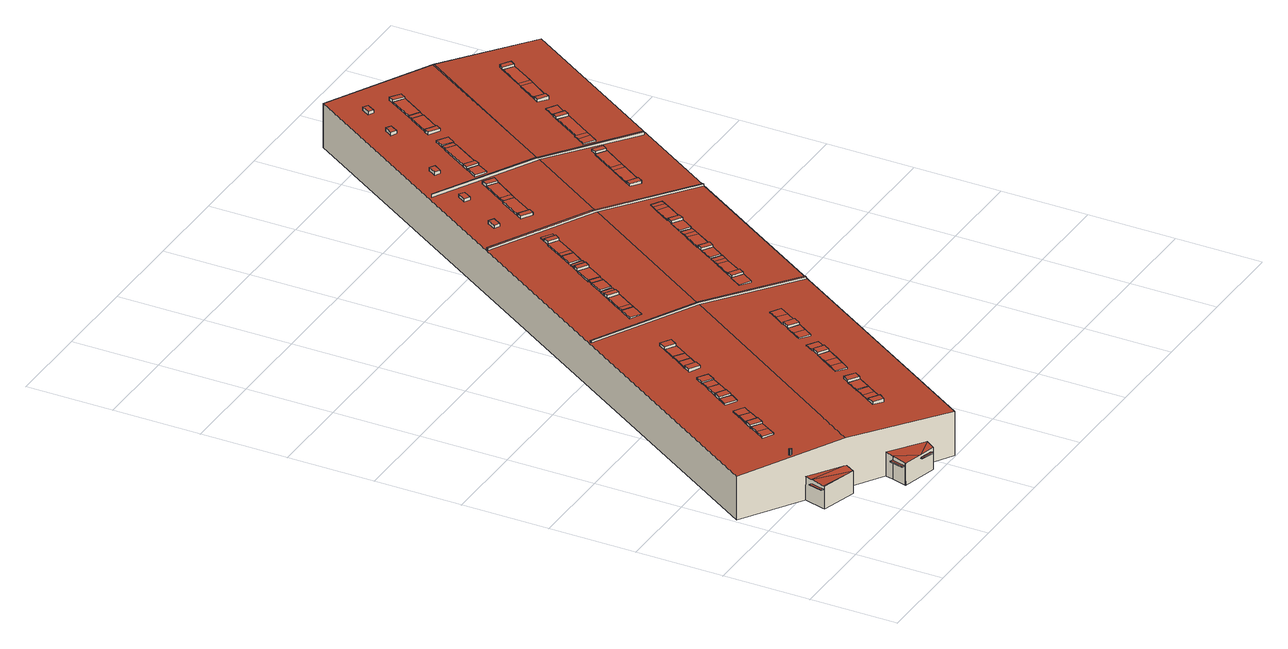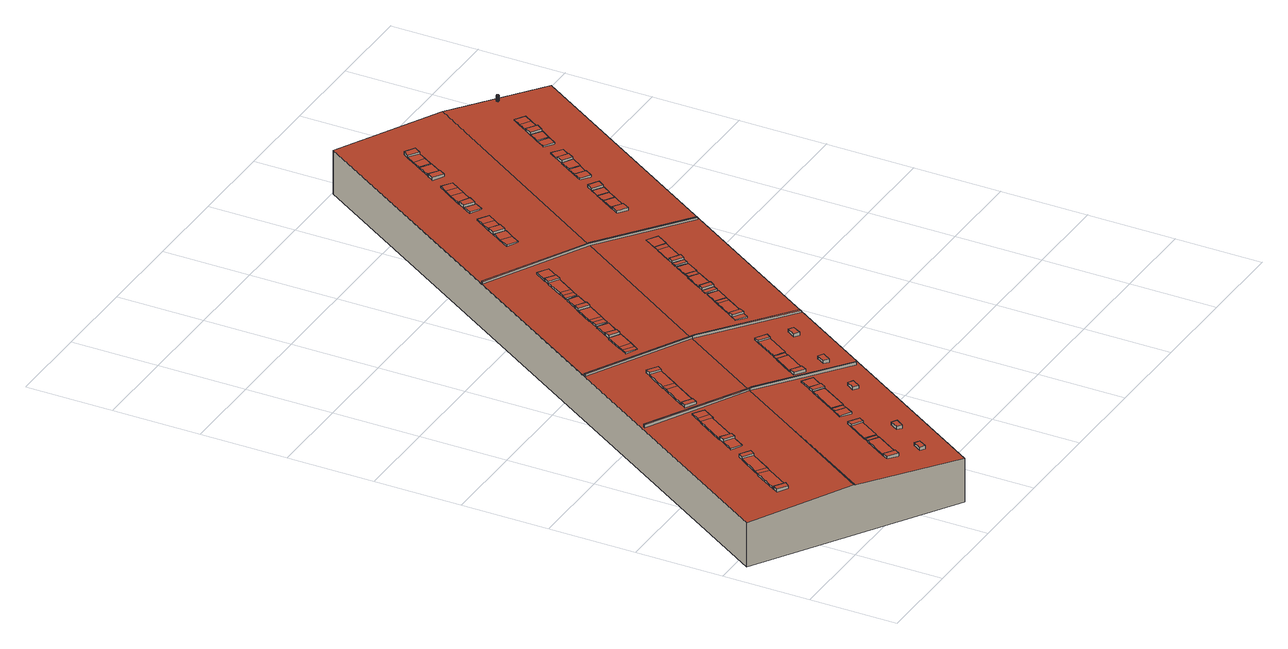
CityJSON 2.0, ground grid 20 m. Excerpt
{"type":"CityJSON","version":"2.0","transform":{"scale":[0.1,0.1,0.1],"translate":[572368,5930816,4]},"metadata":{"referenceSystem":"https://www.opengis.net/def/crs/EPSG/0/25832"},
"CityObjects":{
"building1":{"type":"Building","attributes":{"Grundfläche 2D":"8709.287910","Grundhöhe NN":"4.990"},"children":["building1-1","building1-2","building1-3","building1-4","building1-5","building1-6","building1-7","building1-8","building1-9","building1-10","building1-11","building1-12","building1-13","building1-14","building1-15","building1-16","building1-17","building1-18","building1-19","building1-20","building1-21","building1-22","building1-23","building1-24","building1-25","building1-26","building1-27","building1-28","building1-29","building1-30","building1-31","building1-32","building1-33","building1-34","building1-35","building1-36","building1-37","building1-38","building1-39","building1-40","building1-41","building1-42","building1-43","building1-44","building1-45","building1-46","building1-47","building1-48","building1-49","building1-50","building1-51","building1-52","building1-53","building1-54","building1-55","building1-56","building1-57","building1-58","building1-59","building1-60","building1-61","building1-62","building1-63","building1-64","building1-65","building1-66","building1-67","building1-68","building1-69","building1-70","building1-71","building1-72","building1-73","building1-74","building1-75","building1-76","building1-77","building1-78","building1-79","building1-80","building1-81","building1-82","building1-83"],"geometry":[{"type":"MultiSurface","lod":"3","boundaries":[[[0,1,2,3]],[[4,5,6,7]],[[8,4,7,9]],[[10,8,9,11]],[[12,13,14,15]],[[16,17,18,19,20,21,22,23,24,25,26,27,28,29,30,31,32],[33,34,35,36],[37,38,39,40],[41,42,43,44],[45,46,47,48],[49,50,51,52],[53,54,55,56],[57,58,59,60],[61,62,63,64]],[[65,66,67,30,29,68,69,70,26,25],[71,72,73,74],[75,76,77,78],[79,80,81,82]],[[67,66,83]],[[21,84,85,17,16,83,66,86,87],[88,89,90,91],[92,93,94,95],[96,97,98,99],[100,101,102,103],[104,105,106,107]],[[21,87,22]],[[108,109,110,111]],[[112,113,114,115]],[[116,117,118,119]],[[120,121,122,123]],[[124,125,126,127]],[[128,129,130,131]],[[132,133,134,135,136]],[[136,137,138,132]],[[139,140,141,142]],[[142,141,143,144,145]],[[146,147,148,149]],[[150,151,152,153]],[[154,155,156,157]],[[158,159,160,161]],[[162,163,164,165]],[[166,167,168,169]],[[170,171,172,173]],[[174,175,176,177]],[[178,179,180,181]],[[182,178,181,183]],[[179,178,184]],[[179,184,185]],[[186,187,188,189]],[[188,190,189]],[[191,192,188,187]],[[3,2,34,33]],[[0,3,33,36]],[[1,0,36,35]],[[2,1,35,34]],[[19,18,17,85,11,9,7,6]],[[10,11,85,84]],[[10,84,21,8]],[[21,20,5,4,8]],[[20,19,6,5]],[[95,94,111,110]],[[94,93,108,111]],[[93,92,109,108]],[[47,46,115,114]],[[46,45,112,115]],[[113,112,45,48]],[[98,97,119,118]],[[97,96,116,119]],[[96,99,117,116]],[[123,122,100,103]],[[121,120,102,101]],[[79,82,127,126]],[[82,81,124,127]],[[80,79,126,125]],[[50,131,130,193,51]],[[50,49,128,131]],[[52,194,129,128,49]],[[194,193,130,129]],[[134,133,67,83]],[[135,134,83,16]],[[136,135,16,32,137]],[[138,137,32,31]],[[138,31,30,67,133,132]],[[140,139,69,68]],[[29,28,143,141,140,68]],[[143,28,27,144]],[[27,26,70,69,139,142,145,144]],[[195,196,149,148]],[[43,146,149,196,44]],[[43,42,147,146]],[[41,195,148,147,42]],[[74,73,150,153]],[[72,71,152,151]],[[15,14,37,40]],[[40,39,12,15]],[[13,12,39,38]],[[107,106,157,156]],[[155,154,105,104]],[[161,160,62,61]],[[61,64,158,161]],[[159,158,64,63]],[[76,75,162,165]],[[163,162,75,78]],[[164,163,78,77]],[[169,168,60,59]],[[59,58,166,169]],[[58,57,167,166]],[[168,167,57,60]],[[55,54,173,172]],[[54,53,170,173]],[[53,56,171,170]],[[88,91,177,176]],[[91,90,174,177]],[[89,88,176,175]],[[197,185,184,178,182,183,198,199]],[[179,185,197,200]],[[180,179,200,201]],[[187,186,202,203,204,205]],[[205,187,205,204,203,204]],[[206,191,187,205,204,203,207,208]],[[206,208,207,191]],[[192,191,207,209]],[[188,192,209,210,190]],[[189,190,210,211]],[[183,181,180,201,202,186,189,211,212,66,65,25,24,213,198]],[[86,66,212,214]],[[23,22,87,86,214,215]],[[24,23,215,213]],[[210,209,207,203,202,201,200,197,199,198,213,215,214,212,211]]],"semantics":{"surfaces":[{"type":"RoofSurface"},{"type":"WallSurface"},{"type":"GroundSurface"}],"values":[0,0,0,0,0,0,0,0,0,0,0,0,0,0,0,0,0,0,0,0,0,0,0,0,0,0,0,0,0,0,0,0,0,0,0,1,1,1,1,1,1,1,1,1,1,1,1,1,1,1,1,1,1,1,1,1,1,1,1,1,1,1,1,1,1,1,1,1,1,1,1,1,1,1,1,1,1,1,1,1,1,1,1,1,1,1,1,1,1,1,1,1,1,1,1,1,1,1,1,1,1,1,1,1,1,1,1,1,1,1,1,1,2]}}]},
"building1-1":{"type":"BuildingInstallation","parents":["building1"],"geometry":[{"type":"MultiSurface","lod":"3","boundaries":[[[216,217,218,219]],[[220,219,218,221,222]],[[216,219,220,223]],[[224,225,217,216,223]],[[225,221,218,217]]],"semantics":{"surfaces":[{"type":"RoofSurface"},{"type":"WallSurface"}],"values":[0,1,1,1,1]}}]},
"building1-2":{"type":"BuildingInstallation","parents":["building1"],"geometry":[{"type":"MultiSurface","lod":"3","boundaries":[[[226,227,228,229]],[[229,228,230,231]],[[226,229,231,232]],[[227,226,232,233]],[[228,227,233,230]]],"semantics":{"surfaces":[{"type":"RoofSurface"},{"type":"WallSurface"}],"values":[0,1,1,1,1]}}]},
"building1-3":{"type":"BuildingInstallation","parents":["building1"],"geometry":[{"type":"MultiSurface","lod":"3","boundaries":[[[234,235,236,237]],[[237,236,238,239]],[[234,237,239,240]],[[235,234,240,241]],[[236,235,241,238]]],"semantics":{"surfaces":[{"type":"RoofSurface"},{"type":"WallSurface"}],"values":[0,1,1,1,1]}}]},
"building1-4":{"type":"BuildingInstallation","parents":["building1"],"geometry":[{"type":"MultiSurface","lod":"3","boundaries":[[[242,243,244,245]],[[246,247,243,242,248]],[[244,243,247,249,250,251]],[[251,252,245,244]],[[252,248,242,245]]],"semantics":{"surfaces":[{"type":"RoofSurface"},{"type":"WallSurface"}],"values":[0,1,1,1,1]}}]},
"building1-5":{"type":"BuildingInstallation","parents":["building1"],"geometry":[{"type":"MultiSurface","lod":"3","boundaries":[[[253,254,255,256]],[[256,255,257,258]],[[253,256,258,259]],[[254,253,259,260]],[[255,254,260,257]]],"semantics":{"surfaces":[{"type":"RoofSurface"},{"type":"WallSurface"}],"values":[0,1,1,1,1]}}]},
"building1-6":{"type":"BuildingInstallation","parents":["building1"],"geometry":[{"type":"MultiSurface","lod":"3","boundaries":[[[261,262,263,264]],[[264,263,265,266]],[[261,264,266,267]],[[262,261,267,268]],[[263,262,268,265]]],"semantics":{"surfaces":[{"type":"RoofSurface"},{"type":"WallSurface"}],"values":[0,1,1,1,1]}}]},
"building1-7":{"type":"BuildingInstallation","parents":["building1"],"geometry":[{"type":"MultiSurface","lod":"3","boundaries":[[[269,270,271,272]],[[273,272,271,152,71]],[[273,274,269,272]],[[74,153,270,269,274]],[[153,152,271,270]]],"semantics":{"surfaces":[{"type":"RoofSurface"},{"type":"WallSurface"}],"values":[0,1,1,1,1]}}]},
"building1-8":{"type":"BuildingInstallation","parents":["building1"],"geometry":[{"type":"MultiSurface","lod":"3","boundaries":[[[275,276,277,278]],[[278,277,279,280]],[[275,278,280,281]],[[276,275,281,282]],[[277,276,282,279]]],"semantics":{"surfaces":[{"type":"RoofSurface"},{"type":"WallSurface"}],"values":[0,1,1,1,1]}}]},
"building1-9":{"type":"BuildingInstallation","parents":["building1"],"geometry":[{"type":"MultiSurface","lod":"3","boundaries":[[[283,284,285,286]],[[287,288,286,285]],[[289,290,284,283]],[[290,287,285,284]]],"semantics":{"surfaces":[{"type":"RoofSurface"},{"type":"WallSurface"}],"values":[0,1,1,1]}}]},
"building1-10":{"type":"BuildingInstallation","parents":["building1"],"geometry":[{"type":"MultiSurface","lod":"3","boundaries":[[[291,292,293,294]],[[295,296,291,294]],[[296,297,292,291]],[[297,298,293,292]]],"semantics":{"surfaces":[{"type":"RoofSurface"},{"type":"WallSurface"}],"values":[0,1,1,1]}}]},
"building1-11":{"type":"BuildingInstallation","parents":["building1"],"geometry":[{"type":"MultiSurface","lod":"3","boundaries":[[[299,300,301,302]],[[302,301,303,304]],[[299,302,304,305]],[[300,299,305,306]],[[301,300,306,303]]],"semantics":{"surfaces":[{"type":"RoofSurface"},{"type":"WallSurface"}],"values":[0,1,1,1,1]}}]},
"building1-12":{"type":"BuildingInstallation","parents":["building1"],"geometry":[{"type":"MultiSurface","lod":"3","boundaries":[[[307,308,309,310]],[[311,312,307,310]],[[312,313,308,307]],[[313,314,309,308]]],"semantics":{"surfaces":[{"type":"RoofSurface"},{"type":"WallSurface"}],"values":[0,1,1,1]}}]},
"building1-13":{"type":"BuildingInstallation","parents":["building1"],"geometry":[{"type":"MultiSurface","lod":"3","boundaries":[[[315,316,317,318]],[[318,317,319,320]],[[315,318,320,321]],[[316,315,321,322]],[[317,316,322,319]]],"semantics":{"surfaces":[{"type":"RoofSurface"},{"type":"WallSurface"}],"values":[0,1,1,1,1]}}]},
"building1-14":{"type":"BuildingInstallation","parents":["building1"],"geometry":[{"type":"MultiSurface","lod":"3","boundaries":[[[323,324,325,326,327]],[[47,114,325,324,328]],[[114,113,48,329,327,326,325]],[[329,330,323,327]],[[324,323,330,328]]],"semantics":{"surfaces":[{"type":"RoofSurface"},{"type":"WallSurface"}],"values":[0,1,1,1,1]}}]},
"building1-15":{"type":"BuildingInstallation","parents":["building1"],"geometry":[{"type":"MultiSurface","lod":"3","boundaries":[[[331,332,333,334]],[[335,336,331,334]],[[336,337,332,331]],[[337,338,333,332]]],"semantics":{"surfaces":[{"type":"RoofSurface"},{"type":"WallSurface"}],"values":[0,1,1,1]}}]},
"building1-16":{"type":"BuildingInstallation","parents":["building1"],"geometry":[{"type":"MultiSurface","lod":"3","boundaries":[[[339,340,341,342]],[[342,341,343,344]],[[339,342,344,345]],[[340,339,345,346]],[[341,340,346,343]]],"semantics":{"surfaces":[{"type":"RoofSurface"},{"type":"WallSurface"}],"values":[0,1,1,1,1]}}]},
"building1-17":{"type":"BuildingInstallation","parents":["building1"],"geometry":[{"type":"MultiSurface","lod":"3","boundaries":[[[347,348,349,350]],[[351,352,347,350]],[[352,353,348,347]],[[353,354,349,348]]],"semantics":{"surfaces":[{"type":"RoofSurface"},{"type":"WallSurface"}],"values":[0,1,1,1]}}]},
"building1-18":{"type":"BuildingInstallation","parents":["building1"],"geometry":[{"type":"MultiSurface","lod":"3","boundaries":[[[355,356,357,358]],[[359,360,355,358]],[[360,361,356,355]],[[361,362,357,356]]],"semantics":{"surfaces":[{"type":"RoofSurface"},{"type":"WallSurface"}],"values":[0,1,1,1]}}]},
"building1-19":{"type":"BuildingInstallation","parents":["building1"],"geometry":[{"type":"MultiSurface","lod":"3","boundaries":[[[363,364,365,366]],[[366,365,367,368]],[[363,366,368,369]],[[364,363,369,370]],[[365,364,370,367]]],"semantics":{"surfaces":[{"type":"RoofSurface"},{"type":"WallSurface"}],"values":[0,1,1,1,1]}}]},
"building1-20":{"type":"BuildingInstallation","parents":["building1"],"geometry":[{"type":"MultiSurface","lod":"3","boundaries":[[[371,372,373,374]],[[374,373,375,376]],[[371,374,376,377]],[[372,371,377,378]],[[373,372,378,375]]],"semantics":{"surfaces":[{"type":"RoofSurface"},{"type":"WallSurface"}],"values":[0,1,1,1,1]}}]},
"building1-21":{"type":"BuildingInstallation","parents":["building1"],"geometry":[{"type":"MultiSurface","lod":"3","boundaries":[[[379,380,381,382]],[[382,381,383,384]],[[379,382,384,385]],[[380,379,385,386]],[[381,380,386,383]]],"semantics":{"surfaces":[{"type":"RoofSurface"},{"type":"WallSurface"}],"values":[0,1,1,1,1]}}]},
"building1-22":{"type":"BuildingInstallation","parents":["building1"],"geometry":[{"type":"MultiSurface","lod":"3","boundaries":[[[387,160,159,388]],[[63,389,388,159]],[[389,390,387,388]],[[390,62,160,387]]],"semantics":{"surfaces":[{"type":"RoofSurface"},{"type":"WallSurface"}],"values":[0,1,1,1]}}]},
"building1-23":{"type":"BuildingInstallation","parents":["building1"],"geometry":[{"type":"MultiSurface","lod":"3","boundaries":[[[391,193,194,392]],[[52,393,392,194]],[[393,394,391,392]],[[394,51,193,391]]],"semantics":{"surfaces":[{"type":"RoofSurface"},{"type":"WallSurface"}],"values":[0,1,1,1]}}]},
"building1-24":{"type":"BuildingInstallation","parents":["building1"],"geometry":[{"type":"MultiSurface","lod":"3","boundaries":[[[395,396,397,398]],[[398,397,399,400]],[[395,398,400,401]],[[396,395,401,402]],[[397,396,402,399]]],"semantics":{"surfaces":[{"type":"RoofSurface"},{"type":"WallSurface"}],"values":[0,1,1,1,1]}}]},
"building1-25":{"type":"BuildingInstallation","parents":["building1"],"geometry":[{"type":"MultiSurface","lod":"3","boundaries":[[[403,404,405,406,407]],[[404,403,408,409]],[[405,404,409,410]],[[406,405,410,411]],[[407,406,411,412]],[[403,407,412,408]]],"semantics":{"surfaces":[{"type":"RoofSurface"},{"type":"WallSurface"}],"values":[0,1,1,1,1,1]}}]},
"building1-26":{"type":"BuildingInstallation","parents":["building1"],"geometry":[{"type":"MultiSurface","lod":"3","boundaries":[[[413,414,415,416]],[[416,415,417,418]],[[413,416,418,419]],[[414,413,419,420]],[[415,414,420,417]]],"semantics":{"surfaces":[{"type":"RoofSurface"},{"type":"WallSurface"}],"values":[0,1,1,1,1]}}]},
"building1-27":{"type":"BuildingInstallation","parents":["building1"],"geometry":[{"type":"MultiSurface","lod":"3","boundaries":[[[421,422,423,424]],[[425,426,424,423]],[[421,424,426,427]],[[427,428,422,421]],[[423,422,428,425]]],"semantics":{"surfaces":[{"type":"RoofSurface"},{"type":"WallSurface"}],"values":[0,1,1,1,1]}}]},
"building1-28":{"type":"BuildingInstallation","parents":["building1"],"geometry":[{"type":"MultiSurface","lod":"3","boundaries":[[[429,430,431,432]],[[432,431,433,434]],[[429,432,434,435]],[[430,429,435,436]],[[431,430,436,433]]],"semantics":{"surfaces":[{"type":"RoofSurface"},{"type":"WallSurface"}],"values":[0,1,1,1,1]}}]},
"building1-29":{"type":"BuildingInstallation","parents":["building1"],"geometry":[{"type":"MultiSurface","lod":"3","boundaries":[[[437,438,439,440]],[[440,439,441,442]],[[437,440,442,443]],[[438,437,443,444]],[[439,438,444,441]]],"semantics":{"surfaces":[{"type":"RoofSurface"},{"type":"WallSurface"}],"values":[0,1,1,1,1]}}]},
"building1-30":{"type":"BuildingInstallation","parents":["building1"],"geometry":[{"type":"MultiSurface","lod":"3","boundaries":[[[445,446,447,448]],[[107,156,448,447,449]],[[156,155,445,448]],[[450,446,445,155,104]],[[447,446,450,449]]],"semantics":{"surfaces":[{"type":"RoofSurface"},{"type":"WallSurface"}],"values":[0,1,1,1,1]}}]},
"building1-31":{"type":"BuildingInstallation","parents":["building1"],"geometry":[{"type":"MultiSurface","lod":"3","boundaries":[[[451,452,453,454]],[[455,456,453,452]],[[456,457,454,453]],[[457,458,451,454]]],"semantics":{"surfaces":[{"type":"RoofSurface"},{"type":"WallSurface"}],"values":[0,1,1,1]}}]},
"building1-32":{"type":"BuildingInstallation","parents":["building1"],"geometry":[{"type":"MultiSurface","lod":"3","boundaries":[[[459,460,461,462]],[[462,461,463,464]],[[459,462,464,465]],[[460,459,465,466]],[[461,460,466,463]]],"semantics":{"surfaces":[{"type":"RoofSurface"},{"type":"WallSurface"}],"values":[0,1,1,1,1]}}]},
"building1-33":{"type":"BuildingInstallation","parents":["building1"],"geometry":[{"type":"MultiSurface","lod":"3","boundaries":[[[467,196,195,468]],[[41,469,468,195]],[[469,470,467,468]],[[470,44,196,467]]],"semantics":{"surfaces":[{"type":"RoofSurface"},{"type":"WallSurface"}],"values":[0,1,1,1]}}]},
"building1-34":{"type":"BuildingInstallation","parents":["building1"],"geometry":[{"type":"MultiSurface","lod":"3","boundaries":[[[471,472,473,474]],[[475,476,471,474]],[[472,471,476,477]],[[477,478,473,472]]],"semantics":{"surfaces":[{"type":"RoofSurface"},{"type":"WallSurface"}],"values":[0,1,1,1]}}]},
"building1-35":{"type":"BuildingInstallation","parents":["building1"],"geometry":[{"type":"MultiSurface","lod":"3","boundaries":[[[479,480,481,482]],[[482,481,483,484]],[[479,482,484,485]],[[480,479,485,486]],[[481,480,486,483]]],"semantics":{"surfaces":[{"type":"RoofSurface"},{"type":"WallSurface"}],"values":[0,1,1,1,1]}}]},
"building1-36":{"type":"BuildingInstallation","parents":["building1"],"geometry":[{"type":"MultiSurface","lod":"3","boundaries":[[[487,488,489,490,491,492,493,494,495,496,497,498,499,500,501,502,503,504]],[[505,506,489,488]],[[506,507,490,489]],[[507,508,491,490]],[[508,509,492,491]],[[509,510,493,492]],[[510,511,494,493]],[[511,512,495,494]],[[512,513,496,495]],[[513,514,497,496]],[[514,515,498,497]],[[515,516,499,498]],[[516,517,500,499]],[[517,518,501,500]],[[518,519,502,501]],[[519,520,502]],[[520,521,503,502]],[[521,522,504,503]],[[522,523,487,504]],[[488,487,523,505]]],"semantics":{"surfaces":[{"type":"RoofSurface"},{"type":"WallSurface"}],"values":[0,1,1,1,1,1,1,1,1,1,1,1,1,1,1,1,1,1,1,1]}}]},
"building1-37":{"type":"BuildingInstallation","parents":["building1"],"geometry":[{"type":"MultiSurface","lod":"3","boundaries":[[[473,221,225,474]],[[224,475,474,225]],[[478,222,221,473]]],"semantics":{"surfaces":[{"type":"RoofSurface"},{"type":"WallSurface"}],"values":[0,1,1]}}]},
"building1-38":{"type":"BuildingInstallation","parents":["building1"],"geometry":[{"type":"MultiSurface","lod":"3","boundaries":[[[118,117,154,157]],[[99,105,154,117]],[[106,98,118,157]]],"semantics":{"surfaces":[{"type":"RoofSurface"},{"type":"WallSurface"}],"values":[0,1,1]}}]},
"building1-39":{"type":"BuildingInstallation","parents":["building1"],"geometry":[{"type":"MultiSurface","lod":"3","boundaries":[[[110,109,120,123]],[[103,95,110,123]],[[92,102,120,109]]],"semantics":{"surfaces":[{"type":"RoofSurface"},{"type":"WallSurface"}],"values":[0,1,1]}}]},
"building1-40":{"type":"BuildingInstallation","parents":["building1"],"geometry":[{"type":"MultiSurface","lod":"3","boundaries":[[[524,525,526,527]],[[528,529,527,526,530]],[[529,531,524,527]],[[532,525,524,531,533]],[[532,530,526,525]]],"semantics":{"surfaces":[{"type":"RoofSurface"},{"type":"WallSurface"}],"values":[0,1,1,1,1]}}]},
"building1-41":{"type":"BuildingInstallation","parents":["building1"],"geometry":[{"type":"MultiSurface","lod":"3","boundaries":[[[534,535,536,537]],[[537,536,538,539]],[[534,537,539,540]],[[535,534,540,541]],[[536,535,541,538]]],"semantics":{"surfaces":[{"type":"RoofSurface"},{"type":"WallSurface"}],"values":[0,1,1,1,1]}}]},
"building1-42":{"type":"BuildingInstallation","parents":["building1"],"geometry":[{"type":"MultiSurface","lod":"3","boundaries":[[[542,543,544,545]],[[546,547,543,542]],[[547,548,544,543]],[[548,549,545,544]],[[549,546,542,545]]],"semantics":{"surfaces":[{"type":"RoofSurface"},{"type":"WallSurface"}],"values":[0,1,1,1,1]}}]},
"building1-43":{"type":"BuildingInstallation","parents":["building1"],"geometry":[{"type":"MultiSurface","lod":"3","boundaries":[[[550,551,552,553]],[[553,552,554,555]],[[550,553,555,556]],[[551,550,556,557]],[[552,551,557,554]]],"semantics":{"surfaces":[{"type":"RoofSurface"},{"type":"WallSurface"}],"values":[0,1,1,1,1]}}]},
"building1-44":{"type":"BuildingInstallation","parents":["building1"],"geometry":[{"type":"MultiSurface","lod":"3","boundaries":[[[558,559,560,561]],[[561,560,562,563]],[[558,561,563,564]],[[559,558,564,565]],[[560,559,565,562]]],"semantics":{"surfaces":[{"type":"RoofSurface"},{"type":"WallSurface"}],"values":[0,1,1,1,1]}}]},
"building1-45":{"type":"BuildingInstallation","parents":["building1"],"geometry":[{"type":"MultiSurface","lod":"3","boundaries":[[[566,567,568,569]],[[570,571,569,568]],[[572,573,567,566]],[[573,570,568,567]]],"semantics":{"surfaces":[{"type":"RoofSurface"},{"type":"WallSurface"}],"values":[0,1,1,1]}}]},
"building1-46":{"type":"BuildingInstallation","parents":["building1"],"geometry":[{"type":"MultiSurface","lod":"3","boundaries":[[[574,575,576,577]],[[577,576,578,579]],[[574,577,579,580]],[[575,574,580,581]],[[576,575,581,578]]],"semantics":{"surfaces":[{"type":"RoofSurface"},{"type":"WallSurface"}],"values":[0,1,1,1,1]}}]},
"building1-47":{"type":"BuildingInstallation","parents":["building1"],"geometry":[{"type":"MultiSurface","lod":"3","boundaries":[[[582,583,584,585]],[[585,584,586,587]],[[582,585,587,588]],[[583,582,588,589]],[[584,583,589,586]]],"semantics":{"surfaces":[{"type":"RoofSurface"},{"type":"WallSurface"}],"values":[0,1,1,1,1]}}]},
"building1-48":{"type":"BuildingInstallation","parents":["building1"],"geometry":[{"type":"MultiSurface","lod":"3","boundaries":[[[590,591,592,593]],[[593,592,594,595]],[[590,593,595,596]],[[591,590,596,597]],[[592,591,597,594]]],"semantics":{"surfaces":[{"type":"RoofSurface"},{"type":"WallSurface"}],"values":[0,1,1,1,1]}}]},
"building1-49":{"type":"BuildingInstallation","parents":["building1"],"geometry":[{"type":"MultiSurface","lod":"3","boundaries":[[[598,599,600,601]],[[601,600,602,603]],[[598,601,603,604]],[[599,598,604,605]],[[600,599,605,602]]],"semantics":{"surfaces":[{"type":"RoofSurface"},{"type":"WallSurface"}],"values":[0,1,1,1,1]}}]},
"building1-50":{"type":"BuildingInstallation","parents":["building1"],"geometry":[{"type":"MultiSurface","lod":"3","boundaries":[[[606,607,608,609]],[[609,608,610,611]],[[606,609,611,612]],[[607,606,612,613]],[[608,607,613,610]]],"semantics":{"surfaces":[{"type":"RoofSurface"},{"type":"WallSurface"}],"values":[0,1,1,1,1]}}]},
"building1-51":{"type":"BuildingInstallation","parents":["building1"],"geometry":[{"type":"MultiSurface","lod":"3","boundaries":[[[357,614,615,358]],[[616,359,358,615]],[[362,617,614,357]],[[617,616,615,614]]],"semantics":{"surfaces":[{"type":"RoofSurface"},{"type":"WallSurface"}],"values":[0,1,1,1]}}]},
"building1-52":{"type":"BuildingInstallation","parents":["building1"],"geometry":[{"type":"MultiSurface","lod":"3","boundaries":[[[618,619,620,621]],[[621,620,622,623]],[[618,621,623,624]],[[619,618,624,625]],[[620,619,625,622]]],"semantics":{"surfaces":[{"type":"RoofSurface"},{"type":"WallSurface"}],"values":[0,1,1,1,1]}}]},
"building1-53":{"type":"BuildingInstallation","parents":["building1"],"geometry":[{"type":"MultiSurface","lod":"3","boundaries":[[[626,627,628,629]],[[629,628,630,631]],[[626,629,631,632]],[[627,626,632,633]],[[628,627,633,630]]],"semantics":{"surfaces":[{"type":"RoofSurface"},{"type":"WallSurface"}],"values":[0,1,1,1,1]}}]},
"building1-54":{"type":"BuildingInstallation","parents":["building1"],"geometry":[{"type":"MultiSurface","lod":"3","boundaries":[[[634,635,636,637]],[[637,636,638,639]],[[634,637,639,640]],[[635,634,640,641]],[[636,635,641,638]]],"semantics":{"surfaces":[{"type":"RoofSurface"},{"type":"WallSurface"}],"values":[0,1,1,1,1]}}]},
"building1-55":{"type":"BuildingInstallation","parents":["building1"],"geometry":[{"type":"MultiSurface","lod":"3","boundaries":[[[642,283,286,643]],[[288,644,643,286]],[[644,645,642,643]],[[645,289,283,642]]],"semantics":{"surfaces":[{"type":"RoofSurface"},{"type":"WallSurface"}],"values":[0,1,1,1]}}]},
"building1-56":{"type":"BuildingInstallation","parents":["building1"],"geometry":[{"type":"MultiSurface","lod":"3","boundaries":[[[646,647,648,649]],[[649,648,650,651]],[[646,649,651,652]],[[647,646,652,653]],[[648,647,653,650]]],"semantics":{"surfaces":[{"type":"RoofSurface"},{"type":"WallSurface"}],"values":[0,1,1,1,1]}}]},
"building1-57":{"type":"BuildingInstallation","parents":["building1"],"geometry":[{"type":"MultiSurface","lod":"3","boundaries":[[[654,655,656,657]],[[657,656,658,659]],[[654,657,659,660]],[[655,654,660,661]],[[656,655,661,658]]],"semantics":{"surfaces":[{"type":"RoofSurface"},{"type":"WallSurface"}],"values":[0,1,1,1,1]}}]},
"building1-58":{"type":"BuildingInstallation","parents":["building1"],"geometry":[{"type":"MultiSurface","lod":"3","boundaries":[[[662,663,664,665]],[[665,664,666,667]],[[662,665,667,668]],[[663,662,668,669]],[[664,663,669,666]]],"semantics":{"surfaces":[{"type":"RoofSurface"},{"type":"WallSurface"}],"values":[0,1,1,1,1]}}]},
"building1-59":{"type":"BuildingInstallation","parents":["building1"],"geometry":[{"type":"MultiSurface","lod":"3","boundaries":[[[670,671,672,673]],[[673,672,674,675]],[[670,673,675,676]],[[671,670,676,677]],[[672,671,677,674]]],"semantics":{"surfaces":[{"type":"RoofSurface"},{"type":"WallSurface"}],"values":[0,1,1,1,1]}}]},
"building1-60":{"type":"BuildingInstallation","parents":["building1"],"geometry":[{"type":"MultiSurface","lod":"3","boundaries":[[[678,679,680,681]],[[681,680,682,683]],[[678,681,683,684]],[[679,678,684,685]],[[680,679,685,682]]],"semantics":{"surfaces":[{"type":"RoofSurface"},{"type":"WallSurface"}],"values":[0,1,1,1,1]}}]},
"building1-61":{"type":"BuildingInstallation","parents":["building1"],"geometry":[{"type":"MultiSurface","lod":"3","boundaries":[[[452,451,165,164]],[[77,455,452,164]],[[458,76,165,451]]],"semantics":{"surfaces":[{"type":"RoofSurface"},{"type":"WallSurface"}],"values":[0,1,1]}}]},
"building1-62":{"type":"BuildingInstallation","parents":["building1"],"geometry":[{"type":"MultiSurface","lod":"3","boundaries":[[[686,687,688,689,690]],[[688,687,691,692]],[[693,690,689,688,692,694]],[[686,690,693,695]],[[687,686,695,691]]],"semantics":{"surfaces":[{"type":"RoofSurface"},{"type":"WallSurface"}],"values":[0,1,1,1,1]}}]},
"building1-63":{"type":"BuildingInstallation","parents":["building1"],"geometry":[{"type":"MultiSurface","lod":"3","boundaries":[[[696,697,698,699]],[[697,696,700,701]],[[701,702,698,697]],[[702,703,699,698]],[[696,699,703,700]]],"semantics":{"surfaces":[{"type":"RoofSurface"},{"type":"WallSurface"}],"values":[0,1,1,1,1]}}]},
"building1-64":{"type":"BuildingInstallation","parents":["building1"],"geometry":[{"type":"MultiSurface","lod":"3","boundaries":[[[294,293,566,569]],[[571,295,294,569]],[[298,572,566,293]]],"semantics":{"surfaces":[{"type":"RoofSurface"},{"type":"WallSurface"}],"values":[0,1,1]}}]},
"building1-65":{"type":"BuildingInstallation","parents":["building1"],"geometry":[{"type":"MultiSurface","lod":"3","boundaries":[[[704,705,706,707]],[[704,707,708,709]],[[705,704,709,710]],[[706,705,710,711]],[[707,706,711,708]]],"semantics":{"surfaces":[{"type":"RoofSurface"},{"type":"WallSurface"}],"values":[0,1,1,1,1]}}]},
"building1-66":{"type":"BuildingInstallation","parents":["building1"],"geometry":[{"type":"MultiSurface","lod":"3","boundaries":[[[712,172,171,713]],[[56,714,713,171]],[[714,715,712,713]],[[715,55,172,712]]],"semantics":{"surfaces":[{"type":"RoofSurface"},{"type":"WallSurface"}],"values":[0,1,1,1]}}]},
"building1-67":{"type":"BuildingInstallation","parents":["building1"],"geometry":[{"type":"MultiSurface","lod":"3","boundaries":[[[716,717,718,719]],[[719,718,720,721]],[[716,719,721,722]],[[717,716,722,723]],[[718,717,723,720]]],"semantics":{"surfaces":[{"type":"RoofSurface"},{"type":"WallSurface"}],"values":[0,1,1,1,1]}}]},
"building1-68":{"type":"BuildingInstallation","parents":["building1"],"geometry":[{"type":"MultiSurface","lod":"3","boundaries":[[[724,725,726,727]],[[727,726,728,729]],[[724,727,729,730]],[[725,724,730,731]],[[726,725,731,728]]],"semantics":{"surfaces":[{"type":"RoofSurface"},{"type":"WallSurface"}],"values":[0,1,1,1,1]}}]},
"building1-69":{"type":"BuildingInstallation","parents":["building1"],"geometry":[{"type":"MultiSurface","lod":"3","boundaries":[[[732,733,734,735]],[[735,734,736,737]],[[732,735,737,738]],[[733,732,738,739]],[[734,733,739,736]]],"semantics":{"surfaces":[{"type":"RoofSurface"},{"type":"WallSurface"}],"values":[0,1,1,1,1]}}]},
"building1-70":{"type":"BuildingInstallation","parents":["building1"],"geometry":[{"type":"MultiSurface","lod":"3","boundaries":[[[740,249,247,741]],[[246,742,741,247]],[[742,743,740,741]],[[743,250,249,740]]],"semantics":{"surfaces":[{"type":"RoofSurface"},{"type":"WallSurface"}],"values":[0,1,1,1]}}]},
"building1-71":{"type":"BuildingInstallation","parents":["building1"],"geometry":[{"type":"MultiSurface","lod":"3","boundaries":[[[744,745,746,747]],[[37,14,747,746,748]],[[14,13,744,747]],[[749,745,744,13,38]],[[749,748,746,745]]],"semantics":{"surfaces":[{"type":"RoofSurface"},{"type":"WallSurface"}],"values":[0,1,1,1,1]}}]},
"building1-72":{"type":"BuildingInstallation","parents":["building1"],"geometry":[{"type":"MultiSurface","lod":"3","boundaries":[[[333,151,150,334]],[[73,335,334,150]],[[338,72,151,333]]],"semantics":{"surfaces":[{"type":"RoofSurface"},{"type":"WallSurface"}],"values":[0,1,1]}}]},
"building1-73":{"type":"BuildingInstallation","parents":["building1"],"geometry":[{"type":"MultiSurface","lod":"3","boundaries":[[[750,751,752,753]],[[753,752,754,755]],[[750,753,755,756]],[[751,750,756,757]],[[752,751,757,754]]],"semantics":{"surfaces":[{"type":"RoofSurface"},{"type":"WallSurface"}],"values":[0,1,1,1,1]}}]},
"building1-74":{"type":"BuildingInstallation","parents":["building1"],"geometry":[{"type":"MultiSurface","lod":"3","boundaries":[[[758,759,760,761]],[[100,122,761,760,762]],[[122,121,758,761]],[[763,759,758,121,101]],[[763,762,760,759]]],"semantics":{"surfaces":[{"type":"RoofSurface"},{"type":"WallSurface"}],"values":[0,1,1,1,1]}}]},
"building1-75":{"type":"BuildingInstallation","parents":["building1"],"geometry":[{"type":"MultiSurface","lod":"3","boundaries":[[[764,765,531,529]],[[528,766,764,529]],[[766,767,765,764]],[[767,533,531,765]]],"semantics":{"surfaces":[{"type":"RoofSurface"},{"type":"WallSurface"}],"values":[0,1,1,1]}}]},
"building1-76":{"type":"BuildingInstallation","parents":["building1"],"geometry":[{"type":"MultiSurface","lod":"3","boundaries":[[[349,125,124,350]],[[81,351,350,124]],[[354,80,125,349]]],"semantics":{"surfaces":[{"type":"RoofSurface"},{"type":"WallSurface"}],"values":[0,1,1]}}]},
"building1-77":{"type":"BuildingInstallation","parents":["building1"],"geometry":[{"type":"MultiSurface","lod":"3","boundaries":[[[768,769,770,175,174]],[[771,89,175,770]],[[174,90,772,768]],[[772,773,769,768]]],"semantics":{"surfaces":[{"type":"RoofSurface"},{"type":"WallSurface"}],"values":[0,1,1,1]}}]},
"building1-78":{"type":"BuildingInstallation","parents":["building1"],"geometry":[{"type":"MultiSurface","lod":"3","boundaries":[[[769,774,775,770]],[[776,771,770,775]],[[773,777,774,769]],[[777,776,775,774]]],"semantics":{"surfaces":[{"type":"RoofSurface"},{"type":"WallSurface"}],"values":[0,1,1,1]}}]},
"building1-79":{"type":"BuildingInstallation","parents":["building1"],"geometry":[{"type":"MultiSurface","lod":"3","boundaries":[[[778,779,780,781]],[[781,780,782,783]],[[778,781,783,784]],[[779,778,784,785]],[[780,779,785,782]]],"semantics":{"surfaces":[{"type":"RoofSurface"},{"type":"WallSurface"}],"values":[0,1,1,1,1]}}]},
"building1-80":{"type":"BuildingInstallation","parents":["building1"],"geometry":[{"type":"MultiSurface","lod":"3","boundaries":[[[309,786,787,310]],[[788,311,310,787]],[[314,789,786,309]],[[789,788,787,786]]],"semantics":{"surfaces":[{"type":"RoofSurface"},{"type":"WallSurface"}],"values":[0,1,1,1]}}]},
"building1-81":{"type":"BuildingInstallation","parents":["building1"],"geometry":[{"type":"MultiSurface","lod":"3","boundaries":[[[790,791,792,793]],[[794,795,791,790]],[[795,796,792,791]],[[796,797,793,792]],[[797,794,790,793]],[[796,795,794,797]]],"semantics":{"surfaces":[{"type":"RoofSurface"},{"type":"WallSurface"},{"type":"OuterCeilingSurface"}],"values":[0,1,1,1,1,2]}}]},
"building1-82":{"type":"BuildingInstallation","parents":["building1"],"geometry":[{"type":"MultiSurface","lod":"3","boundaries":[[[798,799,206,205]],[[204,800,798,205]],[[800,801,799,798]],[[801,208,206,799]],[[208,204,205,206]],[[208,801,800,204]]],"semantics":{"surfaces":[{"type":"RoofSurface"},{"type":"WallSurface"},{"type":"OuterCeilingSurface"}],"values":[0,1,1,1,1,2]}}]},
"building1-83":{"type":"BuildingInstallation","parents":["building1"],"geometry":[{"type":"MultiSurface","lod":"3","boundaries":[[[802,803,804,805]],[[806,807,805,804]],[[807,808,802,805]],[[808,809,803,802]],[[809,806,804,803]],[[809,808,807,806]]],"semantics":{"surfaces":[{"type":"RoofSurface"},{"type":"WallSurface"},{"type":"OuterCeilingSurface"}],"values":[0,1,1,1,1,2]}}]}
},
"vertices":[
[880,1377,125],[857,1392,125],[818,1329,125],[841,1315,125],[897,1205,134],[692,1336,121],[690,1334,121],[895,1202,134],[903,1201,133],[901,1198,133],[1110,1069,121],[1108,1066,121],[729,1192,125],[696,1140,125],[720,1125,125],[752,1177,125],[776,1003,129],[901,1198,129],[895,1202,128],[690,1334,114],[692,1336,114],[903,1201,129],[1131,1563,129],[914,1701,114],[8,277,114],[223,140,129],[548,646,129],[334,782,114],[336,785,114],[550,650,129],[774,999,129],[559,1136,114],[561,1140,114],[841,1315,122],[818,1329,121],[857,1392,121],[880,1377,122],[720,1125,122],[696,1140,121],[729,1192,120],[752,1177,122],[937,1517,121],[970,1569,121],[993,1554,122],[960,1502,122],[930,1506,121],[953,1491,122],[924,1445,122],[901,1460,121],[766,1248,121],[789,1233,122],[760,1189,122],[737,1203,121],[624,1033,120],[647,1019,122],[624,982,122],[601,996,120],[558,930,120],[582,915,122],[560,879,122],[536,894,120],[516,812,122],[493,776,122],[470,790,120],[493,826,120],[225,138,129],[439,2,114],[986,865,114],[762,515,114],[760,511,114],[549,646,129],[689,653,122],[713,691,122],[735,677,120],[712,639,120],[755,759,122],[778,795,122],[801,780,120],[778,744,120],[821,863,122],[843,898,122],[867,883,120],[845,848,120],[988,868,114],[1110,1069,114],[1108,1066,114],[1345,1426,114],[1134,1561,129],[1089,1228,120],[1049,1165,120],[1026,1180,122],[1066,1243,122],[948,1060,122],[981,1111,122],[1004,1096,120],[971,1045,120],[1187,1431,122],[1210,1416,120],[1177,1364,120],[1154,1379,122],[934,988,120],[911,1003,122],[941,1049,122],[964,1034,120],[1117,1323,122],[1147,1369,122],[1170,1354,120],[1139,1308,120],[981,1111,124],[948,1060,124],[971,1045,124],[1004,1096,124],[930,1506,125],[901,1460,125],[924,1445,125],[953,1491,125],[1187,1431,124],[1154,1379,124],[1177,1364,124],[1210,1416,124],[941,1049,124],[911,1003,124],[934,988,124],[964,1034,124],[867,883,124],[843,898,124],[821,863,124],[845,848,124],[766,1248,125],[737,1203,125],[760,1189,125],[789,1233,125],[767,1004,134],[986,865,119],[988,868,119],[776,1003,133],[769,1007,134],[561,1140,119],[559,1136,119],[760,511,119],[762,515,119],[551,649,134],[549,646,134],[336,785,119],[334,782,119],[548,646,134],[993,1554,125],[970,1569,125],[937,1517,125],[960,1502,125],[735,677,124],[713,691,124],[689,653,124],[712,639,124],[1147,1369,124],[1117,1323,124],[1139,1308,124],[1170,1354,124],[493,826,124],[470,790,124],[493,776,124],[516,812,124],[755,759,124],[778,744,124],[801,780,124],[778,795,124],[582,915,124],[558,930,124],[536,894,124],[560,879,124],[624,1033,124],[601,996,124],[624,982,124],[647,1019,124],[1026,1180,124],[1049,1165,124],[1089,1228,124],[1066,1243,124],[140,174,65],[211,116,63],[225,138,63],[223,140,63],[140,175,65],[144,190,66],[131,143,63],[130,139,63],[303,89,67],[298,71,65],[332,24,62],[384,37,63],[370,15,62],[289,39,62],[288,36,62],[760,1189,124],[737,1203,124],[937,1517,124],[960,1502,124],[130,139,10],[144,190,10],[131,143,10],[211,116,10],[225,138,10],[303,89,10],[298,71,10],[298,71,54],[298,71,56],[289,39,56],[289,39,10],[289,39,54],[288,36,10],[370,15,10],[384,37,10],[439,2,10],[8,277,10],[1345,1426,10],[914,1701,10],
[397,143,128],[407,157,128],[384,172,128],[374,157,128],[374,157,122],[384,172,124],[384,172,122],[397,143,120],[407,157,120],[407,157,124],
[297,468,125],[274,483,125],[259,459,125],[283,445,125],[259,459,120],[283,445,122],[297,468,122],[274,483,120],
[425,239,124],[408,212,124],[432,197,124],[449,225,124],[432,197,120],[449,225,120],[425,239,122],[408,212,122],
[1090,1231,128],[1097,1242,128],[1074,1257,128],[1067,1246,128],[1097,1242,120],[1097,1242,124],[1090,1231,120],[1075,1256,124],[1075,1256,122],[1074,1257,122],[1067,1246,122],
[770,731,128],[778,742,128],[755,757,128],[748,746,128],[755,757,122],[748,746,122],[770,731,120],[778,742,120],
[298,521,125],[287,503,125],[310,488,125],[321,506,125],[310,488,122],[321,506,122],[298,521,120],[287,503,120],
[704,627,128],[712,639,128],[689,653,128],[682,642,128],[682,642,122],[704,627,120],
[700,1265,125],[712,1258,125],[723,1276,125],[712,1284,125],[723,1276,118],[712,1284,117],[700,1265,117],[712,1258,118],
[167,314,125],[155,295,125],[177,281,125],[189,299,125],[177,281,122],[189,299,122],[167,314,120],[155,295,120],
[517,330,124],[493,345,124],[477,321,124],[501,305,124],[501,305,120],[517,330,120],[493,345,122],[477,321,122],
[861,1518,125],[873,1511,125],[884,1529,125],[873,1536,125],[884,1529,118],[873,1536,117],[861,1518,117],[873,1511,118],
[620,495,124],[596,509,124],[584,489,124],[607,474,124],[607,474,120],[620,495,120],[596,509,122],[584,489,122],
[816,1328,128],[809,1316,128],[833,1302,128],[840,1313,128],[833,1302,122],[840,1313,122],[816,1328,121],[809,1316,121],
[893,1449,128],[917,1434,128],[924,1445,128],[901,1460,128],[900,1460,128],[917,1434,122],[900,1460,121],[893,1449,121],
[749,698,124],[726,712,124],[720,702,124],[742,688,124],[742,688,120],[749,698,120],[726,712,122],[720,702,122],
[235,423,125],[258,407,125],[270,425,125],[247,441,125],[270,425,122],[247,441,120],[235,423,120],[258,407,122],
[880,905,124],[857,919,124],[851,910,124],[874,895,124],[874,895,120],[880,905,120],[857,919,122],[851,910,122],
[581,432,124],[557,447,124],[545,429,124],[569,414,124],[569,414,120],[581,432,120],[557,447,122],[545,429,122],
[912,1597,125],[923,1590,125],[934,1608,125],[923,1615,125],[934,1608,118],[923,1615,117],[912,1597,117],[923,1590,118],
[582,434,128],[592,450,128],[569,464,128],[560,449,128],[569,464,122],[560,449,122],[582,434,120],[592,450,120],
[451,227,128],[460,241,128],[437,256,128],[428,242,128],[437,256,122],[428,242,122],[451,227,120],[460,241,120],
[486,765,124],[463,779,124],[463,779,120],[486,765,122],
[754,1178,124],[731,1192,124],[731,1192,121],[754,1178,122],
[567,943,128],[560,932,128],[583,918,128],[590,929,128],[583,918,122],[590,929,122],[567,943,120],[560,932,120],
[818,806,124],[835,833,124],[812,848,124],[794,821,124],[817,806,124],[818,806,120],[835,833,120],[812,848,122],[794,821,122],[817,806,120],
[368,630,124],[351,603,124],[374,588,124],[391,615,124],[374,588,122],[391,615,122],[368,630,120],[351,603,120],
[552,869,124],[558,879,124],[536,893,124],[530,883,124],[536,893,120],[530,883,120],[552,869,122],[558,879,122],
[876,1421,125],[865,1403,125],[888,1388,125],[900,1406,125],[888,1388,122],[900,1406,122],[876,1421,121],[865,1403,121],
[325,562,128],[316,548,128],[339,534,128],[348,548,128],[339,534,122],[348,548,122],[325,562,120],[316,548,120],
[1117,1323,128],[1109,1312,128],[1132,1297,128],[1139,1308,128],[1132,1297,120],[1109,1312,122],
[785,805,124],[808,791,124],[814,801,124],[791,816,124],[808,791,120],[814,801,120],[791,816,122],[785,805,122],
[881,1378,124],[887,1388,124],[864,1402,124],[858,1392,124],[864,1402,121],[858,1392,121],[881,1378,122],[887,1388,122],
[954,1493,124],[931,1507,124],[931,1507,121],[954,1493,122],
[431,196,124],[408,210,124],[396,191,124],[419,177,124],[419,177,120],[431,196,120],[408,210,122],[396,191,122],
[362,569,124],[373,587,124],[351,602,124],[339,584,124],[351,602,120],[339,584,120],[362,569,122],[373,587,122],
[125,213,135],[126,213,135],[126,214,135],[126,215,135],[125,216,135],[125,217,135],[124,217,135],[123,217,135],[122,217,135],[122,216,135],[121,216,135],[121,215,135],[121,214,135],[121,213,135],[122,212,135],[123,212,135],[124,212,135],[125,212,135],[126,213,122],[126,214,122],[126,215,122],[125,216,121],[125,217,121],[124,217,121],[123,217,121],[122,217,121],[122,216,121],[121,216,121],[121,215,121],[121,214,121],[121,213,121],[122,212,121],[123,212,121],[123,212,122],[124,212,122],[125,212,122],[125,213,122],
[633,1046,128],[626,1035,128],[649,1021,128],[656,1032,128],[656,1032,122],[656,1032,124],[649,1021,122],[633,1046,124],[626,1035,120],[633,1046,120],
[617,971,124],[594,986,124],[577,959,124],[600,945,124],[577,959,120],[600,945,122],[617,971,122],[594,986,120],
[592,930,124],[598,940,124],[574,954,124],[568,944,124],[592,930,122],[598,940,122],[574,954,120],[568,944,120],
[983,1113,128],[1005,1099,128],[1012,1110,128],[990,1124,128],[1012,1110,120],[990,1124,122],[983,1113,122],[1005,1099,120],
[462,779,124],[445,752,124],[469,737,124],[486,764,124],[469,737,122],[486,764,122],[462,779,120],[445,752,120],
[465,302,124],[454,284,124],[477,269,124],[489,287,124],[477,269,120],[489,287,120],[465,302,122],[454,284,122],
[501,839,128],[494,829,128],[517,814,128],[524,825,128],[517,814,122],[524,825,122],[501,839,120],[494,829,120],
[298,469,124],[309,487,124],[287,501,124],[275,483,124],[287,501,120],[275,483,120],[298,469,122],[309,487,122],
[679,641,124],[662,614,124],[687,599,124],[704,625,124],[687,599,120],[704,625,120],[679,641,122],[662,614,122],
[978,1583,128],[971,1571,128],[994,1556,128],[1001,1567,128],[994,1556,122],[1001,1567,122],[978,1583,120],[971,1571,120],
[774,1262,128],[767,1250,128],[790,1235,128],[798,1247,128],[790,1235,122],[798,1247,122],[774,1262,121],[767,1250,121],
[533,410,124],[557,395,124],[557,395,120],[533,410,122],
[836,835,128],[843,846,128],[821,860,128],[814,850,128],[821,860,122],[814,850,122],[836,835,120],[843,846,120],
[257,457,128],[248,443,128],[271,428,128],[280,443,128],[271,428,122],[280,443,122],[257,457,120],[248,443,120],
[518,333,128],[527,348,128],[505,362,128],[495,346,128],[505,362,122],[495,346,122],[518,333,120],[527,348,120],
[179,333,125],[201,319,125],[201,319,122],[179,333,120],
[189,350,128],[179,335,128],[202,320,128],[212,335,128],[202,320,122],[212,335,122],[189,350,120],[179,335,120],
[765,1367,125],[776,1360,125],[788,1378,125],[776,1385,125],[788,1378,118],[776,1385,117],[765,1367,117],[776,1360,118],
[1196,1444,128],[1188,1433,128],[1211,1418,128],[1218,1429,128],[1211,1418,120],[1218,1429,120],[1196,1444,122],[1188,1433,122],
[379,648,128],[370,632,128],[392,618,128],[402,634,128],[392,618,122],[402,634,122],[379,648,120],[370,632,120],
[516,383,124],[505,365,124],[529,350,124],[540,368,124],[529,350,120],[540,368,120],[516,383,122],[505,365,122],
[502,841,124],[526,826,124],[532,836,124],[508,850,124],[508,851,124],[526,826,122],[532,836,122],[508,851,120],[508,850,120],[502,841,120],
[552,868,124],[528,883,124],[512,856,124],[535,841,124],[552,868,122],[528,883,120],[512,856,120],[535,841,122],
[769,730,124],[746,744,124],[729,717,124],[752,703,124],[752,703,120],[769,730,120],[746,744,122],[729,717,122],
[618,972,124],[595,987,124],[595,987,120],[618,972,122],
[214,338,125],[228,360,125],[206,375,125],[191,353,125],[206,375,120],[191,353,120],[214,338,122],[228,360,122],
[361,568,124],[338,583,124],[326,565,124],[349,550,124],[326,565,120],[349,550,122],[361,568,122],[338,583,120],
[792,1289,125],[816,1274,125],[831,1300,125],[808,1314,125],[831,1300,122],[808,1314,121],[792,1289,121],[816,1274,122],
[1092,1283,124],[1115,1269,124],[1115,1269,120],[1092,1283,122],
[696,1140,128],[689,1129,128],[713,1114,128],[720,1125,128],[713,1114,122],[689,1129,121],
[636,1163,125],[647,1156,125],[659,1175,125],[647,1182,125],[659,1175,118],[647,1182,117],[636,1163,117],[647,1156,118],
[911,1003,128],[904,992,128],[927,977,128],[934,988,128],[927,977,120],[904,992,122],
[663,1043,124],[640,1058,124],[663,1043,122],[640,1058,120],
[1024,1181,124],[1017,1170,124],[1042,1155,124],[1042,1155,120],[1024,1181,122],[1017,1170,122],
[1006,1152,124],[1030,1136,124],[1030,1136,120],[1006,1152,122],
[229,362,124],[241,381,124],[218,395,124],[206,376,124],[218,395,120],[206,376,120],[229,362,122],[241,381,122],
[569,467,124],[593,452,124],[593,452,120],[569,467,122],
[131,143,56],[140,174,56],[134,176,56],[126,145,56],[131,143,54],[140,174,54],[134,176,54],[126,145,54],
[291,73,56],[283,41,56],[291,73,54],[283,41,54],
[331,20,56],[362,11,56],[364,16,56],[332,24,56],[364,16,54],[332,24,54],[331,20,54],[362,11,54]
]}
